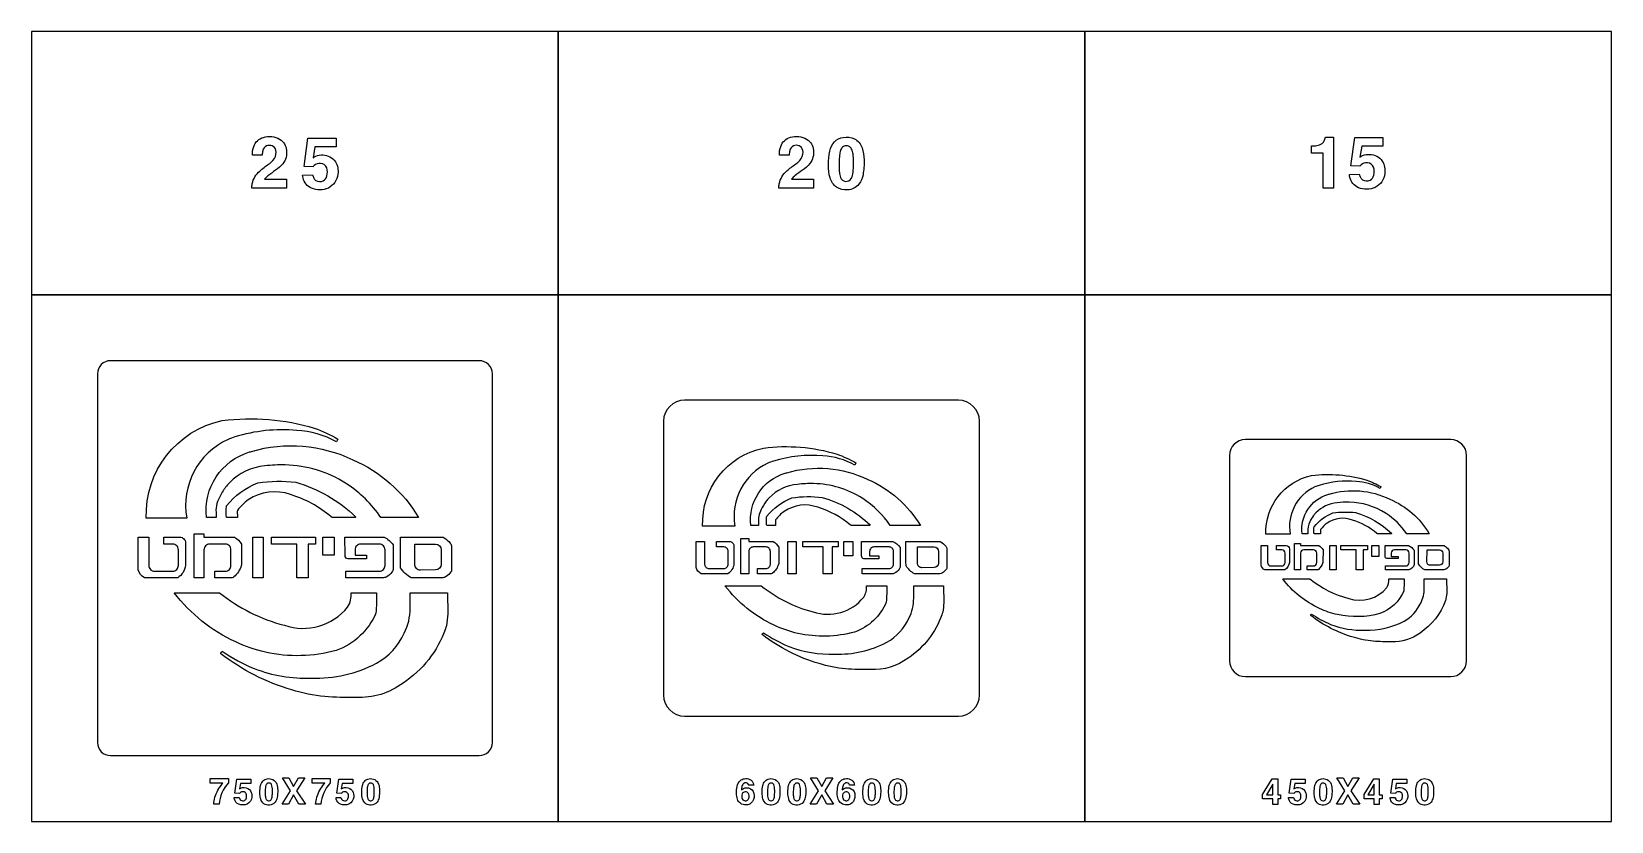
# Model space of a CAD drawing. Extents: x 0 to 3000, y 0 to 1500.
import ezdxf

# ---------------------------------------------------------------- set-up
doc = ezdxf.new("R2010")
doc.units = 0
doc.header["$MEASUREMENT"] = 0

msp = doc.modelspace()

# ---------------------------------------------------------------- linework, layer by layer
for points in [[(0.0003, 1000), (1000, 1000), (1000, 1500), (0.0003, 1500)], [(1000, 1000), (2000, 1000), (2000, 1500), (1000, 1500)], [(2000, 1000), (3000, 1000), (3000, 1500), (2000, 1500)], [(0.0001, 0.0001), (1000, 0.0001), (1000, 1000), (0.0001, 1000)], [(1000, 0.0001), (2000, 0.0001), (2000, 1000), (1000, 1000)], [(2000, 0.0001), (3000, 0.0001), (3000, 1000), (2000, 1000)], [(420.271, 462.804), (420.271, 539.813), (439.715, 539.813), (439.715, 462.804)], [(503.767, 526.561), (455.343, 526.561), (455.343, 539.813), (539.22, 539.813), (539.22, 526.561), (525.497, 526.561), (525.497, 462.804), (503.767, 462.804)], [(552.948, 505.434), (552.948, 539.813), (574.678, 539.813), (574.678, 505.434)], [(1436.22, 470.243), (1436.22, 531.85), (1451.77, 531.85), (1451.77, 470.243)], [(1503.01, 521.249), (1464.27, 521.249), (1464.27, 531.85), (1531.38, 531.85), (1531.38, 521.249), (1520.4, 521.249), (1520.4, 470.243), (1503.01, 470.243)], [(1542.36, 504.347), (1542.36, 531.85), (1559.74, 531.85), (1559.74, 504.347)], [(2465.44, 477.682), (2465.44, 523.888), (2477.11, 523.888), (2477.11, 477.682)], [(2515.54, 515.937), (2486.49, 515.937), (2486.49, 523.888), (2536.81, 523.888), (2536.81, 515.937), (2528.58, 515.937), (2528.58, 477.682), (2515.54, 477.682)], [(2545.05, 503.26), (2545.05, 523.888), (2558.09, 523.888), (2558.09, 503.26)], [(475.714, 32.7948), (491.716, 58.3477), (476.393, 82.7948), (488.628, 82.7948), (497.632, 66.2466), (506.826, 82.7948), (518.848, 82.7948), (503.335, 58.3477), (519.93, 32.7948), (507.277, 32.7948), (497.632, 50.2908), (487.625, 32.7948)], [(1478.42, 32.7948), (1494.42, 58.3477), (1479.1, 82.7948), (1491.33, 82.7948), (1500.34, 66.2466), (1509.53, 82.7948), (1521.55, 82.7948), (1506.04, 58.3477), (1522.64, 32.7948), (1509.98, 32.7948), (1500.34, 50.2908), (1490.33, 32.7948)], [(2337.67, 51.2623), (2355.75, 80.5514), (2366.36, 80.5514), (2366.36, 50.3066), (2371.76, 50.3066), (2371.76, 42.7), (2366.36, 42.7), (2366.36, 32.2497), (2356.86, 32.2497), (2356.86, 42.7), (2337.67, 42.7)], [(2356.86, 70.82), (2344.86, 50.3066), (2356.86, 50.3066)], [(2477.84, 32.7948), (2493.84, 58.3477), (2478.52, 82.7948), (2490.76, 82.7948), (2499.76, 66.2466), (2508.95, 82.7948), (2520.98, 82.7948), (2505.46, 58.3477), (2522.06, 32.7948), (2509.41, 32.7948), (2499.76, 50.2908), (2489.75, 32.7948)], [(2530.52, 51.2624), (2548.6, 80.5515), (2559.21, 80.5515), (2559.21, 50.3066), (2564.61, 50.3066), (2564.61, 42.7), (2559.21, 42.7), (2559.21, 32.2498), (2549.71, 32.2498), (2549.71, 42.7), (2530.52, 42.7)], [(2549.71, 70.8201), (2537.71, 50.3066), (2549.71, 50.3066)]]:
    msp.add_lwpolyline(points, close=True)
for points in [[(418.422, 1202.63, -0.0640343), (418.928, 1211.01, -0.161687), (433.256, 1235.22, -0.0283718), (449.985, 1248.18, 0.0545111), (458.342, 1255.35, 0.192461), (464.329, 1271.16, 0.234238), (458.895, 1281.72, 0.196223), (448.769, 1283.63, 0.252425), (440.001, 1276.76, 0.0856617), (438.343, 1269.95, 0.0202329), (438.058, 1265.27), (419.402, 1265.27, -0.0983795), (421.819, 1281.8, -0.245047), (440.286, 1299.05, -0.207102), (471.075, 1295.71, -0.233443), (484.06, 1274.78, -0.20961), (476.793, 1249.11, -0.0785124), (463.223, 1236.52, 0.0107372), (448.895, 1226.2, 0.0665092), (442.545, 1219.79), (484.344, 1219.79), (484.344, 1202.63)], [(514.481, 1227.42), (533.264, 1228.13, 0.0452719), (535.823, 1221.64, 0.0567733), (537.719, 1218.89, 0.070207), (539.488, 1217.5, 0.264984), (553.895, 1216.74, 0.20748), (560.862, 1225.98, 0.147389), (560.404, 1241.2, 0.308532), (548.651, 1249.76, 0.215743), (536.74, 1245.67, 0.028781), (534.591, 1243.17), (517.546, 1243.98), (524.67, 1297.85), (578.286, 1297.85), (578.286, 1281.1), (538.114, 1281.1), (534.528, 1260.29, -0.0211252), (539.694, 1263.31, -0.121371), (553.026, 1265.65, -0.244671), (576.943, 1252.87, -0.173069), (581.572, 1229.22, -0.256779), (563.5, 1202.82, -0.199585), (531.684, 1202.4, -0.245625), (515.571, 1221.95, -0.0170062)], [(1419.16, 1202.77, -0.0640343), (1419.66, 1211.15, -0.161687), (1433.99, 1235.37, -0.0283718), (1450.72, 1248.32, 0.0545111), (1459.08, 1255.49, 0.192461), (1465.07, 1271.31, 0.234238), (1459.63, 1281.86, 0.196223), (1449.5, 1283.77, 0.252425), (1440.74, 1276.9, 0.0856617), (1439.08, 1270.09, 0.0202329), (1438.79, 1265.41), (1420.14, 1265.41, -0.0983795), (1422.55, 1281.94, -0.245047), (1441.02, 1299.19, -0.207102), (1471.81, 1295.86, -0.233443), (1484.8, 1274.92, -0.20961), (1477.53, 1249.25, -0.0785124), (1463.96, 1236.66, 0.0107372), (1449.63, 1226.34, 0.0665092), (1443.28, 1219.93), (1485.08, 1219.93), (1485.08, 1202.77)], [(1513.14, 1247.83, -0.0563084), (1515.56, 1272.96, -0.130301), (1524.44, 1290.48, -0.174843), (1541.17, 1299.05, -0.147552), (1562.41, 1296.39, -0.192146), (1577.14, 1279.13, -0.0833996), (1580.83, 1256.31, -0.0545507), (1578.83, 1228, -0.116773), (1571.2, 1210.37, -0.221099), (1549.25, 1199.3, -0.162564), (1528.67, 1204.31, -0.174743), (1516.16, 1222.47, -0.0640867), (1513.17, 1245.95)], [(2430.38, 1282.79), (2435.62, 1282.79, 0.0261527), (2438.02, 1283.06, 0.0824327), (2447.96, 1285.95, 0.211118), (2455.97, 1295.44, 0.0230957), (2457.03, 1299.41), (2472.27, 1299.41), (2472.27, 1202.61), (2452.82, 1202.61), (2452.82, 1269.42), (2430.38, 1269.42)], [(2502.41, 1228.59), (2521.19, 1229.3, 0.0452719), (2523.75, 1222.8, 0.0567733), (2525.65, 1220.06, 0.070207), (2527.41, 1218.67, 0.264984), (2541.82, 1217.91, 0.20748), (2548.79, 1227.15, 0.147389), (2548.33, 1242.36, 0.308532), (2536.58, 1250.92, 0.215743), (2524.67, 1246.83, 0.028781), (2522.52, 1244.34), (2505.47, 1245.14), (2512.6, 1299.01), (2566.21, 1299.01), (2566.21, 1282.27), (2526.04, 1282.27), (2522.45, 1261.46, -0.0211252), (2527.62, 1264.48, -0.121371), (2540.95, 1266.82, -0.244671), (2564.87, 1254.04, -0.173069), (2569.5, 1230.39, -0.256779), (2551.43, 1203.99, -0.199585), (2519.61, 1203.56, -0.245625), (2503.5, 1223.12, -0.0170062)], [(1533.69, 1235.62, 0.0124589), (1533.9, 1233.09, 0.0668192), (1536.14, 1222.93, 0.615362), (1556.51, 1220.69, 0.0726881), (1558.69, 1225.9, 0.0588562), (1560.57, 1240.82, 0.0389037), (1559.92, 1267.61, 0.084671), (1557.28, 1276.95, 0.156013), (1552.7, 1281.81, 0.143208), (1546.41, 1283, 0.172584), (1540.11, 1280.52, 0.132565), (1536.13, 1274.29, 0.0498315), (1534.31, 1265.6, 0.0368731)], [(150, 125), (850, 125, 0.414213), (875, 150), (875, 850, 0.414213), (850, 875), (150, 875, 0.414213), (125, 850), (125, 150, 0.414213)], [(1240, 200), (1760, 200, 0.414213), (1800, 240), (1800, 760, 0.414213), (1760, 800), (1240, 800, 0.414213), (1200, 760), (1200, 240, 0.414213)], [(265.98, 576.164), (262.98, 576.186), (217.829, 576.186, -0.364642), (362.108, 761.329, -0.105096), (536.859, 746.95, -0.0422473), (581.797, 726.25), (578.88, 720.721, 0.118504), (503.516, 742.536, 0.0974388), (385.893, 730.193, 0.0424114), (372.973, 725.436, 0.341526), (294.587, 576.164)], [(2305, 275), (2695, 275, 0.414213), (2725, 305), (2725, 695, 0.414213), (2695, 725), (2305, 725, 0.414213), (2275, 695), (2275, 305, 0.414213)], [(350.561, 577.215), (335.322, 577.15), (332.196, 577.182, -0.364863), (414.031, 701.586, -0.00562521), (417.588, 702.743, -0.185391), (609.779, 686.779, -0.159185), (734.818, 577.15), (663.242, 577.15, 0.102427), (597.931, 641.307), (596.345, 642.315, 0.136113), (481.317, 677.029, 0.032245), (442.896, 675.165, 0.180833), (375.672, 643.129, 0.0258218), (368.452, 634.857, 0.0574703), (356.73, 615.143, 0.159275), (350.561, 582.936)], [(1312.78, 560.931), (1310.38, 560.949), (1274.26, 560.949, -0.364642), (1389.69, 709.063, -0.105096), (1529.49, 697.56, -0.0422473), (1565.44, 681), (1563.1, 676.577, 0.118504), (1502.81, 694.029, 0.0974388), (1408.71, 684.154, 0.0424114), (1398.38, 680.349, 0.341526), (1335.67, 560.931)], [(1380.45, 561.772), (1368.26, 561.72), (1365.76, 561.746, -0.364863), (1431.22, 661.269, -0.00562521), (1434.07, 662.195, -0.185391), (1587.82, 649.423, -0.159185), (1687.85, 561.72), (1630.59, 561.72, 0.102427), (1578.34, 613.046), (1577.08, 613.852, 0.136113), (1485.05, 641.623, 0.032245), (1454.32, 640.132, 0.180833), (1400.54, 614.503, 0.0258218), (1394.76, 607.886, 0.0574703), (1385.38, 592.114, 0.159275), (1380.45, 566.349)], [(390.932, 582.786), (391.016, 577.15), (370.725, 577.15, -0.101458), (369.822, 578.671, -0.0391273), (369.415, 580.386), (369.654, 594.464, -0.0361881), (370.165, 599.5, -0.124609), (429.587, 643.108, -0.0665652), (501.695, 644.136, -0.121824), (615.371, 578.693, -0.111289), (614.408, 577.15), (570.844, 577.15), (568.852, 578.372, 0.10647), (491.387, 620.671, 0.244936), (411.439, 610.728, 0.0838865), (390.76, 590.608, 0.104218)], [(2372.87, 545.698), (2371.07, 545.712), (2343.98, 545.712, -0.364642), (2430.54, 656.797, -0.105096), (2535.4, 648.17, -0.0422473), (2562.36, 635.75), (2560.61, 632.433, 0.118504), (2515.39, 645.522, 0.0974388), (2444.82, 638.115, 0.0424114), (2437.06, 635.262, 0.341526), (2390.03, 545.698)], [(1412.75, 566.229), (1412.81, 561.72), (1396.58, 561.72, -0.101458), (1395.86, 562.937, -0.0391273), (1395.53, 564.309), (1395.72, 575.571, -0.0361881), (1396.13, 579.6, -0.124609), (1443.67, 614.486, -0.0665652), (1501.36, 615.309, -0.121824), (1592.3, 562.955, -0.111289), (1591.53, 561.72), (1556.68, 561.72), (1555.08, 562.698, 0.10647), (1493.11, 596.537, 0.244936), (1429.15, 588.583, 0.0838865), (1412.61, 572.486, 0.104218)], [(2423.62, 546.329), (2414.47, 546.29), (2412.6, 546.309, -0.364863), (2461.7, 620.952, -0.00562521), (2463.83, 621.646, -0.185391), (2579.15, 612.067, -0.159185), (2654.17, 546.29), (2611.23, 546.29, 0.102427), (2572.04, 584.784), (2571.09, 585.389, 0.136113), (2502.07, 606.217, 0.032245), (2479.02, 605.099, 0.180833), (2438.68, 585.877, 0.0258218), (2434.35, 580.914, 0.0574703), (2427.32, 569.086, 0.159275), (2423.62, 549.762)], [(2447.84, 549.672), (2447.89, 546.29), (2435.72, 546.29, -0.101458), (2435.17, 547.203, -0.0391273), (2434.93, 548.232), (2435.07, 556.679, -0.0361881), (2435.38, 559.7, -0.124609), (2471.03, 585.865, -0.0665652), (2514.3, 586.482, -0.121824), (2582.5, 547.216, -0.111289), (2581.93, 546.29), (2555.79, 546.29), (2554.59, 547.023, 0.10647), (2508.11, 572.403, 0.244936), (2460.14, 566.437, 0.0838865), (2447.74, 554.365, 0.104218)], [(308.562, 462.804), (308.562, 546.228), (327.24, 546.228), (327.24, 539.813), (385.223, 539.792, -0.129465), (398.54, 526.38), (398.415, 487.255, -0.0717391), (398.235, 486.044, -0.14463), (384.055, 464.306, -0.259381), (380.912, 462.807), (348.213, 462.804), (348.213, 475.314), (367.93, 475.321, 0.414498), (378.648, 486.042), (378.648, 515.833, 0.414555), (367.925, 526.553), (337.971, 526.551, 0.414607), (327.249, 515.83), (327.24, 462.804)], [(251.123, 539.815), (281.546, 539.823, -0.414254), (292.251, 529.102), (292.251, 526.564), (292.21, 486.356, -0.225746), (277.515, 462.807), (214.217, 462.9, -0.220354), (202.553, 477.726), (202.553, 539.811), (222.634, 539.813), (222.643, 486.046, 0.41462), (233.365, 475.324), (268.081, 475.323, 0.414602), (278.804, 486.045), (278.8, 515.837, 0.414447), (268.081, 526.557), (251.123, 526.564)], [(666.77, 462.8), (596.411, 462.8), (596.411, 475.31), (660.404, 475.321, 0.414584), (671.127, 486.041), (671.127, 515.831, 0.414594), (660.404, 526.553), (624.93, 526.551, 0.414421), (614.208, 515.837), (614.203, 505.434), (635.938, 505.434), (635.938, 498.469), (600.375, 498.502, -0.325387), (595.173, 505.417), (595.139, 539.813), (614.203, 539.813), (669.294, 539.693, -0.15505), (686.558, 525.245, -0.193557), (686.839, 524.079), (686.839, 480.211, -0.173613), (684.344, 473.602, -0.112598), (673.266, 464.151, -0.159609)], [(700.604, 481.869), (700.491, 490.986), (700.491, 539.821), (727.557, 539.821), (779.781, 539.766, -0.206655), (783.188, 538.639, -0.0790331), (794.806, 528.631, -0.176631), (797.338, 521.741), (797.409, 477.5, -0.196212), (796.413, 473.824, -0.0970757), (787.339, 465.191, -0.152556), (781.112, 462.829), (720.911, 462.808, -0.136721)], [(767.053, 526.563, -0.411946), (777.768, 515.923), (777.889, 488.24, -0.413276), (767.267, 477.47), (738.343, 477.25, -0.415959), (727.557, 487.955), (727.624, 526.563)], [(1300.9, 531.852), (1325.24, 531.859, -0.414254), (1333.8, 523.282), (1333.8, 521.251), (1333.77, 489.085, -0.225746), (1322.01, 470.246), (1271.37, 470.32, -0.220354), (1262.04, 482.181), (1262.04, 531.849), (1278.11, 531.85), (1278.11, 488.837, 0.41462), (1286.69, 480.259), (1314.47, 480.258, 0.414602), (1323.04, 488.836), (1323.04, 512.669, 0.414447), (1314.47, 521.246), (1300.9, 521.251)], [(1346.85, 470.243), (1346.85, 536.982), (1361.79, 536.982), (1361.79, 531.85), (1408.18, 531.834, -0.129465), (1418.83, 521.104), (1418.73, 489.804, -0.0717391), (1418.59, 488.835, -0.14463), (1407.24, 471.445, -0.259381), (1404.73, 470.246), (1378.57, 470.243), (1378.57, 480.251), (1394.34, 480.257, 0.414498), (1402.92, 488.834), (1402.92, 512.666, 0.414555), (1394.34, 521.242), (1370.38, 521.241, 0.414607), (1361.8, 512.664), (1361.79, 470.243)], [(1633.42, 470.24), (1577.13, 470.24), (1577.13, 480.248), (1628.32, 480.257, 0.414584), (1636.9, 488.833), (1636.9, 512.665, 0.414594), (1628.32, 521.242), (1599.94, 521.241, 0.414421), (1591.37, 512.67), (1591.36, 504.347), (1608.75, 504.347), (1608.75, 498.775), (1580.3, 498.801, -0.325387), (1576.14, 504.334), (1576.11, 531.85), (1591.36, 531.85), (1635.44, 531.755, -0.15505), (1649.25, 520.196, -0.193557), (1649.47, 519.263), (1649.47, 484.169, -0.173613), (1647.48, 478.882, -0.112598), (1638.61, 471.321, -0.159609)], [(1660.48, 485.495), (1660.39, 492.789), (1660.39, 531.857), (1682.05, 531.857), (1723.82, 531.813, -0.206655), (1726.55, 530.911, -0.0790331), (1735.84, 522.905, -0.176631), (1737.87, 517.393), (1737.93, 482, -0.196212), (1737.13, 479.059, -0.0970757), (1729.87, 472.153, -0.152556), (1724.89, 470.263), (1676.73, 470.247, -0.136721)], [(1713.64, 521.25, -0.411946), (1722.21, 512.739), (1722.31, 490.592, -0.413276), (1713.81, 481.976), (1690.67, 481.8, -0.415959), (1682.05, 490.364), (1682.1, 521.25)], [(2363.95, 523.889), (2382.21, 523.894, -0.414254), (2388.63, 517.461), (2388.63, 515.938), (2388.61, 491.814, -0.225746), (2379.79, 477.684), (2341.81, 477.74, -0.220354), (2334.81, 486.636), (2334.81, 523.887), (2346.86, 523.888), (2346.87, 491.627, 0.41462), (2353.3, 485.195), (2374.13, 485.194, 0.414602), (2380.56, 491.627), (2380.56, 509.502, 0.414447), (2374.13, 515.934), (2363.95, 515.938)], [(2398.42, 477.682), (2398.42, 527.737), (2409.62, 527.737), (2409.62, 523.888), (2444.41, 523.875, -0.129465), (2452.4, 515.828), (2452.33, 492.353, -0.0717391), (2452.22, 491.626, -0.14463), (2443.71, 478.584, -0.259381), (2441.83, 477.684), (2422.21, 477.682), (2422.21, 485.188), (2434.04, 485.193, 0.414498), (2440.47, 491.625), (2440.47, 509.5, 0.414555), (2434.04, 515.932), (2416.06, 515.931, 0.414607), (2409.63, 509.498), (2409.62, 477.682)], [(2613.34, 477.68), (2571.13, 477.68), (2571.13, 485.186), (2609.52, 485.192, 0.414584), (2615.96, 491.625), (2615.96, 509.499, 0.414594), (2609.52, 515.932), (2588.24, 515.931, 0.414421), (2581.8, 509.502), (2581.8, 503.26), (2594.84, 503.26), (2594.84, 499.081), (2573.51, 499.101, -0.325387), (2570.38, 503.25), (2570.36, 523.888), (2581.8, 523.888), (2614.86, 523.816, -0.15505), (2625.22, 515.147, -0.193557), (2625.38, 514.447), (2625.38, 488.126, -0.173613), (2623.89, 484.161, -0.112598), (2617.24, 478.491, -0.159609)], [(2633.64, 489.121), (2633.57, 494.591), (2633.57, 523.893), (2649.81, 523.893), (2681.15, 523.86, -0.206655), (2683.19, 523.183, -0.0790331), (2690.16, 517.179, -0.176631), (2691.68, 513.044), (2691.73, 486.5, -0.196212), (2691.13, 484.294, -0.0970757), (2685.68, 479.115, -0.152556), (2681.95, 477.697), (2645.83, 477.685, -0.136721)], [(2673.51, 515.938, -0.411946), (2679.94, 509.554), (2680.01, 492.944, -0.413276), (2673.64, 486.482), (2656.29, 486.35, -0.415959), (2649.81, 492.773), (2649.85, 515.938)], [(2427.38, 460.623, 0.105437), (2501.29, 423.44, 0.312917), (2573.39, 444.256, 0.165843), (2577.36, 460.623), (2606.3, 460.623, -0.0228662), (2605.56, 437.268, -0.207829), (2560.48, 394.73, -0.120657), (2479.69, 392.776, -0.0550772), (2445.82, 404.488, -0.122165), (2375.8, 460.623)], [(2687.11, 460.623), (2687.16, 450.042, -0.0705062), (2685.87, 422.861, -0.00746424), (2684.69, 419.365, -0.163937), (2636.63, 357.689, -0.173655), (2582.76, 341.27, -0.0265902), (2547.31, 342.222, -0.0457118), (2509.9, 349.743, -0.0934943), (2429, 391.027, -0.333654), (2430.57, 393.817, 0.0519228), (2466.85, 374.223, 0.101559), (2531.92, 363.204, 0.128019), (2606.33, 380.176, 0.153694), (2637.88, 414.395, 0.117758), (2644.58, 442.983), (2644.58, 460.623)], [(356.839, 434.372, 0.105437), (480.011, 372.4, 0.312917), (600.178, 407.093, 0.165843), (606.8, 434.372), (655.039, 434.372, -0.0228662), (653.792, 395.446, -0.207829), (578.666, 324.55, -0.120657), (444.009, 321.293, -0.0550772), (387.567, 340.814, -0.122165), (270.865, 434.372)], [(789.717, 434.372), (789.8, 416.736, -0.0705062), (787.657, 371.436, -0.00746424), (785.686, 365.608, -0.163937), (705.589, 262.814, -0.173655), (615.802, 235.45, -0.0265902), (556.723, 237.036, -0.0457118), (494.366, 249.572, -0.0934943), (359.538, 318.379, -0.333654), (362.154, 323.029, 0.0519228), (422.622, 290.371, 0.101559), (531.072, 272.007, 0.128019), (655.081, 300.293, 0.153694), (707.665, 357.325, 0.117758), (718.831, 404.971), (718.831, 434.372)], [(1385.47, 447.497, 0.105437), (1484.01, 397.92, 0.312917), (1580.14, 425.674, 0.165843), (1585.44, 447.497), (1624.03, 447.497, -0.0228662), (1623.03, 416.357, -0.207829), (1562.93, 359.64, -0.120657), (1455.21, 357.034, -0.0550772), (1410.05, 372.651, -0.122165), (1316.69, 447.497)], [(1731.77, 447.497), (1731.84, 433.389, -0.0705062), (1730.13, 397.148, -0.00746424), (1728.55, 392.486, -0.163937), (1664.47, 310.251, -0.173655), (1592.64, 288.36, -0.0265902), (1545.38, 289.629, -0.0457118), (1495.49, 299.658, -0.0934943), (1387.63, 354.703, -0.333654), (1389.72, 358.423, 0.0519228), (1438.1, 332.297, 0.101559), (1524.86, 317.606, 0.128019), (1624.06, 340.235, 0.153694), (1666.13, 385.86, 0.117758), (1675.06, 423.977), (1675.06, 447.497)], [(339.22, 81.2071), (373.8, 81.2071), (373.801, 73.2766, 0.17337), (356.068, 32.5973), (345.958, 32.5972, -0.0554097), (348.225, 45.8042, -0.10295), (362.158, 71.0649), (363.295, 72.4788), (339.22, 72.4788)], [(384.699, 45.1881), (394.091, 45.5436, 0.0452719), (395.371, 42.2971, 0.0567733), (396.318, 40.9227, 0.070207), (397.203, 40.2276, 0.264984), (404.407, 39.8485, 0.20748), (407.89, 44.4693, 0.147389), (407.661, 52.0759, 0.308532), (401.784, 56.3572, 0.215743), (395.829, 54.3113, 0.028781), (394.754, 53.0633), (386.232, 53.4662), (389.794, 80.4014), (416.602, 80.4014), (416.602, 72.0285), (396.516, 72.0285), (394.723, 61.6258, -0.0211252), (397.306, 63.1344, -0.121371), (403.972, 64.3034, -0.244671), (415.931, 57.9133, -0.173069), (418.245, 46.0886, -0.256779), (409.209, 32.8895, -0.199585), (393.301, 32.6763, -0.245625), (385.244, 42.4551, -0.0170062)], [(433.509, 55.3224, -0.0563084), (434.717, 67.8895, -0.130301), (439.156, 76.6494, -0.174843), (447.521, 80.9307, -0.147552), (458.145, 79.6036, -0.192146), (465.506, 70.9701, -0.0833996), (467.355, 59.5641, -0.0545507), (466.351, 45.4093, -0.116773), (462.536, 36.5941, -0.221099), (451.565, 31.057, -0.162564), (441.273, 33.561, -0.174743), (435.018, 42.6447, -0.0640867), (433.525, 54.3824)], [(443.785, 49.2166, 0.0124589), (443.888, 47.9527, 0.0668192), (445.009, 42.8737, 0.615362), (455.191, 41.7521, 0.0726881), (456.281, 44.3587, 0.0588562), (457.221, 51.8153, 0.0389037), (456.897, 65.2118, 0.084671), (455.578, 69.8801, 0.156013), (453.287, 72.3129, 0.143208), (450.143, 72.9053, 0.172584), (446.992, 71.6653, 0.132565), (445.001, 68.553, 0.0498315), (444.093, 64.2086, 0.0368731)], [(532.649, 81.2071), (567.229, 81.2071), (567.229, 73.2766, 0.17337), (549.497, 32.5973), (539.387, 32.5973, -0.0554097), (541.654, 45.8042, -0.10295), (555.587, 71.065), (556.724, 72.4788), (532.649, 72.4788)], [(578.128, 45.1882), (587.52, 45.5436, 0.0452719), (588.799, 42.2972, 0.0567733), (589.747, 40.9228, 0.070207), (590.632, 40.2277, 0.264984), (597.835, 39.8485, 0.20748), (601.319, 44.4694, 0.147389), (601.09, 52.076, 0.308532), (595.213, 56.3573, 0.215743), (589.258, 54.3114, 0.028781), (588.183, 53.0634), (579.661, 53.4662), (583.223, 80.4014), (610.031, 80.4014), (610.031, 72.0287), (589.945, 72.0287), (588.152, 61.6258, -0.0211252), (590.735, 63.1345, -0.121371), (597.401, 64.3035, -0.244671), (609.36, 57.9133, -0.173069), (611.674, 46.0887, -0.256779), (602.638, 32.8896, -0.199585), (586.73, 32.6763, -0.245625), (578.673, 42.4552, -0.0170062)], [(626.938, 55.3179, -0.0563084), (628.146, 67.8851, -0.130301), (632.585, 76.6449, -0.174843), (640.95, 80.9261, -0.147552), (651.574, 79.5992, -0.192146), (658.935, 70.9656, -0.0833996), (660.783, 59.5596, -0.0545507), (659.78, 45.4048, -0.116773), (655.965, 36.5896, -0.221099), (644.994, 31.0525, -0.162564), (634.702, 33.5565, -0.174743), (628.446, 42.6402, -0.0640867), (626.954, 54.3779)], [(637.214, 49.2121, 0.0124589), (637.317, 47.9482, 0.0668192), (638.438, 42.8692, 0.615362), (648.62, 41.7476, 0.0726881), (649.71, 44.3542, 0.0588562), (650.649, 51.8108, 0.0389037), (650.326, 65.2073, 0.084671), (649.007, 69.8756, 0.156013), (646.716, 72.3084, 0.143208), (643.572, 72.9009, 0.172584), (640.421, 71.6607, 0.132565), (638.43, 68.5486, 0.0498315), (637.522, 64.2042, 0.0368731)], [(1371.34, 68.6163), (1361.93, 68.6163, 0.0333099), (1361.27, 70.3935, 0.308433), (1356.02, 73.2924, 0.256298), (1350.45, 69.8879, 0.0718547), (1348.99, 66.207, 0.0422837), (1347.99, 59.9353, -0.0343264), (1351.75, 62.5893, -0.198215), (1361.67, 63.4977, -0.294049), (1371.76, 52.8501, -0.195966), (1369.24, 37.9053, -0.251599), (1356.47, 31.286, -0.162734), (1345.95, 34.3903, -0.142524), (1340.48, 42.1944, -0.0867955), (1338.68, 53.7031, -0.0561633), (1339.79, 66.5941, -0.143087), (1345.4, 77.2418, -0.165016), (1353.53, 81.1044, -0.137094), (1363.94, 79.8485, -0.238813), (1370.78, 71.3493, -0.0169871)], [(1387.3, 55.3224, -0.0563084), (1388.51, 67.8895, -0.130301), (1392.95, 76.6494, -0.174843), (1401.31, 80.9307, -0.147552), (1411.94, 79.6036, -0.192146), (1419.3, 70.9701, -0.0833996), (1421.15, 59.5641, -0.0545507), (1420.14, 45.4093, -0.116773), (1416.33, 36.5941, -0.221099), (1405.36, 31.057, -0.162564), (1395.07, 33.5609, -0.174743), (1388.81, 42.6447, -0.0640867), (1387.32, 54.3824)], [(1397.58, 49.2166, 0.0124589), (1397.68, 47.9527, 0.0668192), (1398.8, 42.8737, 0.615362), (1408.98, 41.7521, 0.0726881), (1410.07, 44.3587, 0.0588562), (1411.01, 51.8153, 0.0389037), (1410.69, 65.2118, 0.084671), (1409.37, 69.8801, 0.156013), (1407.08, 72.3129, 0.143208), (1403.94, 72.9053, 0.172584), (1400.78, 71.6653, 0.132565), (1398.79, 68.553, 0.0498315), (1397.88, 64.2086, 0.0368731)], [(1436.21, 55.3224, -0.0563084), (1437.42, 67.8895, -0.130301), (1441.86, 76.6494, -0.174843), (1450.23, 80.9307, -0.147552), (1460.85, 79.6036, -0.192146), (1468.21, 70.9701, -0.0833996), (1470.06, 59.5641, -0.0545507), (1469.06, 45.4093, -0.116773), (1465.24, 36.5941, -0.221099), (1454.27, 31.057, -0.162564), (1443.98, 33.561, -0.174743), (1437.72, 42.6447, -0.0640867), (1436.23, 54.3824)], [(1446.49, 49.2166, 0.0124589), (1446.59, 47.9527, 0.0668192), (1447.72, 42.8737, 0.615362), (1457.9, 41.7521, 0.0726881), (1458.99, 44.3587, 0.0588562), (1459.93, 51.8153, 0.0389037), (1459.6, 65.2118, 0.084671), (1458.28, 69.8801, 0.156013), (1455.99, 72.3129, 0.143208), (1452.85, 72.9053, 0.172584), (1449.7, 71.6653, 0.132565), (1447.71, 68.553, 0.0498315), (1446.8, 64.2086, 0.0368731)], [(1562.6, 68.6186), (1553.19, 68.6186, 0.0333099), (1552.53, 70.3958, 0.308433), (1547.28, 73.2947, 0.256298), (1541.7, 69.8903, 0.0718547), (1540.25, 66.2094, 0.0422837), (1539.25, 59.9376, -0.0343264), (1543.01, 62.5917, -0.198215), (1552.93, 63.5001, -0.294049), (1563.01, 52.8524, -0.195966), (1560.5, 37.9076, -0.251599), (1547.73, 31.2884, -0.162734), (1537.21, 34.3926, -0.142524), (1531.74, 42.1967, -0.0867955), (1529.94, 53.7054, -0.0561633), (1531.05, 66.5965, -0.143087), (1536.66, 77.2441, -0.165016), (1544.78, 81.1067, -0.137094), (1555.2, 79.8508, -0.238813), (1562.04, 71.3516, -0.0169871)], [(1578.56, 55.3224, -0.0563084), (1579.77, 67.8896, -0.130301), (1584.21, 76.6494, -0.174843), (1592.57, 80.9307, -0.147552), (1603.2, 79.6036, -0.192146), (1610.56, 70.9701, -0.0833996), (1612.41, 59.5641, -0.0545507), (1611.4, 45.4093, -0.116773), (1607.59, 36.5941, -0.221099), (1596.62, 31.057, -0.162564), (1586.32, 33.561, -0.174743), (1580.07, 42.6447, -0.0640867), (1578.58, 54.3825)], [(1588.84, 49.2166, 0.0124589), (1588.94, 47.9528, 0.0668192), (1590.06, 42.8738, 0.615362), (1600.24, 41.7521, 0.0726881), (1601.33, 44.3588, 0.0588562), (1602.27, 51.8153, 0.0389037), (1601.95, 65.2118, 0.084671), (1600.63, 69.8801, 0.156013), (1598.34, 72.3129, 0.143208), (1595.19, 72.9054, 0.172584), (1592.04, 71.6653, 0.132565), (1590.05, 68.553, 0.0498315), (1589.14, 64.2087, 0.0368731)], [(1627.47, 55.3224, -0.0563084), (1628.68, 67.8896, -0.130301), (1633.12, 76.6494, -0.174843), (1641.49, 80.9307, -0.147552), (1652.11, 79.6037, -0.192146), (1659.47, 70.9701, -0.0833996), (1661.32, 59.5641, -0.0545507), (1660.32, 45.4093, -0.116773), (1656.5, 36.5941, -0.221099), (1645.53, 31.057, -0.162564), (1635.24, 33.561, -0.174743), (1628.98, 42.6447, -0.0640867), (1627.49, 54.3825)], [(1637.75, 49.2166, 0.0124589), (1637.85, 47.9528, 0.0668192), (1638.97, 42.8738, 0.615362), (1649.16, 41.7521, 0.0726881), (1650.25, 44.3588, 0.0588562), (1651.19, 51.8153, 0.0389037), (1650.86, 65.2118, 0.084671), (1649.54, 69.8801, 0.156013), (1647.25, 72.3129, 0.143208), (1644.11, 72.9054, 0.172584), (1640.96, 71.6653, 0.132565), (1638.97, 68.553, 0.0498315), (1638.06, 64.2087, 0.0368731)], [(2386.83, 45.1858), (2396.22, 45.5413, 0.0452719), (2397.5, 42.2948, 0.0567733), (2398.45, 40.9204, 0.070207), (2399.33, 40.2253, 0.264984), (2406.53, 39.8462, 0.20748), (2410.02, 44.467, 0.147389), (2409.79, 52.0736, 0.308532), (2403.91, 56.3549, 0.215743), (2397.96, 54.309, 0.028781), (2396.88, 53.061), (2388.36, 53.4639), (2391.92, 80.3991), (2418.73, 80.3991), (2418.73, 72.0262), (2398.64, 72.0262), (2396.85, 61.6235, -0.0211252), (2399.43, 63.1321, -0.121371), (2406.1, 64.3011, -0.244671), (2418.06, 57.911, -0.173069), (2420.37, 46.0863, -0.256779), (2411.34, 32.8873, -0.199585), (2395.43, 32.674, -0.245625), (2387.37, 42.4528, -0.0170062)], [(2435.64, 55.3178, -0.0563084), (2436.85, 67.8849, -0.130301), (2441.28, 76.6448, -0.174843), (2449.65, 80.9261, -0.147552), (2460.27, 79.599, -0.192146), (2467.63, 70.9655, -0.0833996), (2469.48, 59.5595, -0.0545507), (2468.48, 45.4047, -0.116773), (2464.66, 36.5895, -0.221099), (2453.69, 31.0524, -0.162564), (2443.4, 33.5564, -0.174743), (2437.15, 42.6401, -0.0640867), (2435.65, 54.3779)], [(2445.91, 49.212, 0.0124589), (2446.02, 47.9481, 0.0668192), (2447.14, 42.8692, 0.615362), (2457.32, 41.7475, 0.0726881), (2458.41, 44.3542, 0.0588562), (2459.35, 51.8107, 0.0389037), (2459.02, 65.2072, 0.084671), (2457.71, 69.8755, 0.156013), (2455.42, 72.3083, 0.143208), (2452.27, 72.9008, 0.172584), (2449.12, 71.6607, 0.132565), (2447.13, 68.5484, 0.0498315), (2446.22, 64.2041, 0.0368731)], [(2579.68, 45.1836), (2589.07, 45.5391, 0.0452719), (2590.35, 42.2926, 0.0567733), (2591.3, 40.9182, 0.070207), (2592.18, 40.2231, 0.264984), (2599.38, 39.844, 0.20748), (2602.87, 44.4648, 0.147389), (2602.64, 52.0714, 0.308532), (2596.76, 56.3527, 0.215743), (2590.81, 54.3068, 0.028781), (2589.73, 53.0588), (2581.21, 53.4617), (2584.77, 80.3969), (2611.58, 80.3969), (2611.58, 72.0241), (2591.49, 72.0241), (2589.7, 61.6212, -0.0211252), (2592.28, 63.1299, -0.121371), (2598.95, 64.299, -0.244671), (2610.91, 57.9088, -0.173069), (2613.22, 46.0841, -0.256779), (2604.19, 32.885, -0.199585), (2588.28, 32.6718, -0.245625), (2580.22, 42.4506, -0.0170062)], [(2628.49, 55.3133, -0.0563084), (2629.7, 67.8805, -0.130301), (2634.13, 76.6404, -0.174843), (2642.5, 80.9216, -0.147552), (2653.12, 79.5946, -0.192146), (2660.48, 70.9611, -0.0833996), (2662.33, 59.5551, -0.0545507), (2661.33, 45.4002, -0.116773), (2657.51, 36.585, -0.221099), (2646.54, 31.0479, -0.162564), (2636.25, 33.5519, -0.174743), (2630, 42.6356, -0.0640867), (2628.5, 54.3734)], [(2638.76, 49.2075, 0.0124589), (2638.87, 47.9437, 0.0668192), (2639.99, 42.8647, 0.615362), (2650.17, 41.743, 0.0726881), (2651.26, 44.3497, 0.0588562), (2652.2, 51.8062, 0.0389037), (2651.88, 65.2028, 0.084671), (2650.56, 69.871, 0.156013), (2648.27, 72.3039, 0.143208), (2645.12, 72.8963, 0.172584), (2641.97, 71.6561, 0.132565), (2639.98, 68.544, 0.0498315), (2639.07, 64.1996, 0.0368731)], [(1348.52, 48.0159, 0.0641861), (1348.94, 44.5957, 0.139351), (1350.82, 41.2308, 0.240104), (1356.78, 39.3587, 0.267924), (1361.47, 42.7315, 0.140614), (1362.44, 49.5167, 0.112774), (1361.12, 53.2134, 0.271024), (1355.26, 56.0728, 0.294594), (1349.25, 52.1233, 0.0908659)], [(1539.78, 48.0183, 0.0641861), (1540.2, 44.598, 0.139351), (1542.08, 41.2331, 0.240104), (1548.04, 39.361, 0.267924), (1552.73, 42.7339, 0.140614), (1553.69, 49.519, 0.112774), (1552.38, 53.2157, 0.271024), (1546.51, 56.0751, 0.294594), (1540.51, 52.1257, 0.0908659)]]:
    msp.add_lwpolyline(points, format="xyb", close=True)

doc.saveas('drawing.dxf')
